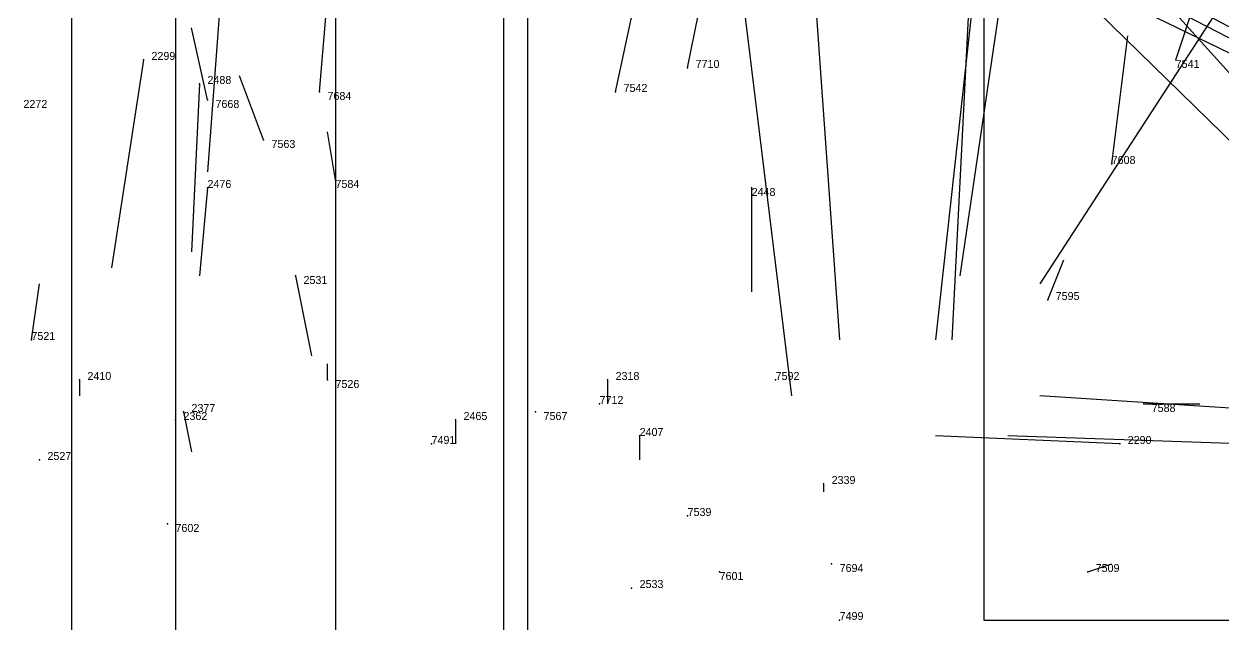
# Model space of a CAD drawing. Extents: x -0.07 to 1.1, y -0.07 to 1.1.
# Drawn here: x 0.7881 to 0.938, y 0.8845 to 0.9595 of the extents above; entities that cross this region are included whole.
import ezdxf

# ---------------------------------------------------------------- set-up
doc = ezdxf.new("R2010")
doc.units = 0
for name, color, linetype in [('Facilities', 3, 'CONTINUOUS'), ('Facilities_lines', 3, 'CONTINUOUS'), ('Min_max_boxes', 1, 'CONTINUOUS'), ('Normals', 1, 'CONTINUOUS'), ('Source_points', 5, 'CONTINUOUS'), ('Text', 3, 'CONTINUOUS')]:
    doc.layers.add(name, color=color, linetype=linetype)

msp = doc.modelspace()

# ---------------------------------------------------------------- linework, layer by layer
at = {"layer": 'Facilities', "color": 3}
for p in [(0.803, 0.955), (0.871, 0.954, 1), (0.932, 0.955, 1), (0.81, 0.952), (0.825, 0.951, 1), (0.862, 0.951, 1), (0.811, 0.95, 1), (0.818, 0.945, 1), (0.924, 0.942, 1), (0.811, 0.939), (0.827, 0.94, 1), (0.879, 0.939), (0.822, 0.928), (0.916, 0.925, 1), (0.789, 0.92, 1), (0.795, 0.915), (0.826, 0.915, 1), (0.861, 0.915), (0.882, 0.915, 1), (0.86, 0.912, 1), (0.928, 0.912, 1), (0.808, 0.911), (0.852, 0.911, 1), (0.807, 0.91), (0.842, 0.91), (0.865, 0.908), (0.839, 0.907, 1), (0.925, 0.907), (0.79, 0.905), (0.888, 0.902), (0.806, 0.897, 1), (0.871, 0.898, 1), (0.875, 0.891, 1), (0.889, 0.892, 1), (0.921, 0.891, 1), (0.864, 0.889), (0.89, 0.885, 1)]:
    msp.add_point(p, dxfattribs=at)
at = {"layer": 'Facilities_lines', "color": 3}
for p, q in [((1, 0.926, 0.587), (0.848, 1, 0.579)), ((1, 0.926, 0.587), (0.857, 1, 0.585)), ((1, 0.926, 0.587), (0.863, 1, 0.598)), ((1, 0.885, 0.051), (0.913, 0.982)), ((1, 0.885, 0.051), (0.908, 0.975))]:
    msp.add_line(p, q, dxfattribs=at)
at = {"layer": 'Min_max_boxes', "color": 1}
for p, q in [((0.794, 1, 0.358), (0.794, 0.687, 0.358)), ((0.794, 1, 0.46), (0.794, 0.687, 0.46)), ((0.794, 1, 0.401), (0.794, 0.752, 0.401)), ((0.794, 1, 0.552), (0.794, 0.752, 0.552)), ((0.794, 1, 0.632), (0.794, 0.728, 0.632)), ((0.794, 1, 0.815), (0.794, 0.728, 0.815)), ((0.807, 1, 0.491), (0.807, 0.716, 0.491)), ((0.807, 1, 0.622), (0.807, 0.716, 0.622)), ((0.827, 1, 0.378), (0.827, 0.699, 0.378)), ((0.827, 1, 0.496), (0.827, 0.699, 0.496)), ((0.848, 1, 0.546), (0.848, 0.677, 0.546)), ((0.848, 1, 0.673), (0.848, 0.677, 0.673)), ((0.851, 1), (0.851, 0.797)), ((0.851, 1, 0.261), (0.851, 0.797, 0.261)), ((0.908, 0.982), (0.908, 0.885)), ((0.908, 0.982, 0.051), (0.908, 0.885, 0.051)), ((0.908, 0.885), (1, 0.885)), ((0.908, 0.885, 0.051), (1, 0.885, 0.051)), ((0.908, 0.885), (0.908, 0.885, 0.051))]:
    msp.add_line(p, q, dxfattribs=at)
at = {"layer": 'Normals', "color": 1}
for p, q in [((0.885, 0.99), (0.89, 0.92, 0.072)), ((0.913, 0.982), (0.905, 0.928, 0.083)), ((0.95, 0.981), (0.915, 0.927, 0.076)), ((0.907, 0.979), (0.904, 0.92, 0.08)), ((0.908, 0.975), (0.902, 0.92, 0.084)), ((0.932, 0.955, 1), (0.937, 0.97, 1.099)), ((0.813, 0.968), (0.811, 0.941, 0.096)), ((0.862, 0.951, 1), (0.865, 0.965, 1.099)), ((0.825, 0.951, 1), (0.826, 0.963, 1.099)), ((0.871, 0.954, 1), (0.873, 0.964, 1.1)), ((0.878, 0.962), (0.884, 0.913, 0.087)), ((0.811, 0.95, 1), (0.809, 0.959, 1.1)), ((0.924, 0.942, 1), (0.926, 0.958, 1.099)), ((0.803, 0.955), (0.799, 0.929, 0.096)), ((0.818, 0.945, 1), (0.815, 0.953, 1.1)), ((0.81, 0.952), (0.809, 0.931, 0.098)), ((0.827, 0.94, 1), (0.826, 0.946, 1.1)), ((0.811, 0.939), (0.81, 0.928, 0.099)), ((0.879, 0.939), (0.879, 0.926, 0.099)), ((0.916, 0.925, 1), (0.918, 0.93, 1.1)), ((0.789, 0.92, 1), (0.79, 0.927, 1.1)), ((0.822, 0.928), (0.824, 0.918, 0.099)), ((0.826, 0.915, 1), (0.826, 0.917, 1.1)), ((0.795, 0.915), (0.795, 0.913, 0.1)), ((0.861, 0.915), (0.861, 0.912, 0.1)), ((0.882, 0.915, 1), (0.882, 0.915, 1.1)), ((0.86, 0.912, 1), (0.86, 0.912, 1.1)), ((0.978, 0.909), (0.915, 0.913, 0.077)), ((0.928, 0.912, 1), (0.935, 0.912, 1.1)), ((0.808, 0.911), (0.809, 0.906, 0.1)), ((0.852, 0.911, 1), (0.852, 0.911, 1.1)), ((0.807, 0.91), (0.807, 0.905, 0.1)), ((0.842, 0.91), (0.842, 0.907, 0.1)), ((0.865, 0.908), (0.865, 0.905, 0.1)), ((0.925, 0.907), (0.902, 0.908, 0.097)), ((0.94, 0.907), (0.911, 0.908, 0.096)), ((0.839, 0.907, 1), (0.839, 0.907, 1.1)), ((0.79, 0.905), (0.79, 0.905, 0.1)), ((0.888, 0.902), (0.888, 0.901, 0.1)), ((0.806, 0.897, 1), (0.806, 0.897, 1.1)), ((0.871, 0.898, 1), (0.871, 0.898, 1.1)), ((0.875, 0.891, 1), (0.875, 0.891, 1.1)), ((0.889, 0.892, 1), (0.889, 0.892, 1.1)), ((0.921, 0.891, 1), (0.924, 0.892, 1.1)), ((0.864, 0.889), (0.864, 0.889, 0.1)), ((0.89, 0.885, 1), (0.89, 0.885, 1.1))]:
    msp.add_line(p, q, dxfattribs=at)
at = {"layer": 'Source_points', "color": 5}
for p in [(0.803, 0.955), (0.871, 0.954, 1), (0.932, 0.955, 1), (0.81, 0.952), (0.825, 0.951, 1), (0.862, 0.951, 1), (0.811, 0.95, 1), (0.818, 0.945, 1), (0.924, 0.942, 1), (0.811, 0.939), (0.827, 0.94, 1), (0.879, 0.939), (0.822, 0.928), (0.916, 0.925, 1), (0.789, 0.92, 1), (0.795, 0.915), (0.826, 0.915, 1), (0.861, 0.915), (0.882, 0.915, 1), (0.86, 0.912, 1), (0.928, 0.912, 1), (0.808, 0.911), (0.852, 0.911, 1), (0.807, 0.91), (0.842, 0.91), (0.865, 0.908), (0.839, 0.907, 1), (0.925, 0.907), (0.79, 0.905), (0.888, 0.902), (0.806, 0.897, 1), (0.871, 0.898, 1), (0.875, 0.891, 1), (0.889, 0.892, 1), (0.921, 0.891, 1), (0.864, 0.889), (0.89, 0.885, 1)]:
    msp.add_point(p, dxfattribs=at)

# ---------------------------------------------------------------- texts
at = {"layer": 'Text', "color": 3}
for s, p in [('2299', (0.804, 0.955)), ('7710', (0.872, 0.954, 1)), ('7541', (0.932, 0.954, 1)), ('2488', (0.811, 0.952)), ('7684', (0.826, 0.95, 1)), ('7542', (0.863, 0.951, 1)), ('2272', (0.788, 0.949)), ('7668', (0.812, 0.949, 1)), ('7563', (0.819, 0.944, 1)), ('7608', (0.924, 0.942, 1)), ('2476', (0.811, 0.939)), ('7584', (0.827, 0.939, 1)), ('2448', (0.879, 0.938)), ('2531', (0.823, 0.927)), ('7595', (0.917, 0.925, 1)), ('7521', (0.789, 0.92, 1)), ('2410', (0.796, 0.915)), ('7526', (0.827, 0.914, 1)), ('2318', (0.862, 0.915)), ('7592', (0.882, 0.915, 1)), ('2377', (0.809, 0.911)), ('7712', (0.86, 0.912, 1)), ('7588', (0.929, 0.911, 1)), ('2362', (0.808, 0.91)), ('2465', (0.843, 0.91)), ('7567', (0.853, 0.91, 1)), ('2407', (0.865, 0.908)), ('7491', (0.839, 0.907, 1)), ('2290', (0.926, 0.907)), ('2527', (0.791, 0.905)), ('2339', (0.889, 0.902)), ('7539', (0.871, 0.898, 1)), ('7602', (0.807, 0.896, 1)), ('7601', (0.875, 0.89, 1)), ('7694', (0.89, 0.891, 1)), ('7509', (0.922, 0.891, 1)), ('2533', (0.865, 0.889)), ('7499', (0.89, 0.885, 1))]:
    msp.add_text(s, height=0.001, dxfattribs=at).set_placement(p)

doc.saveas('drawing.dxf')
